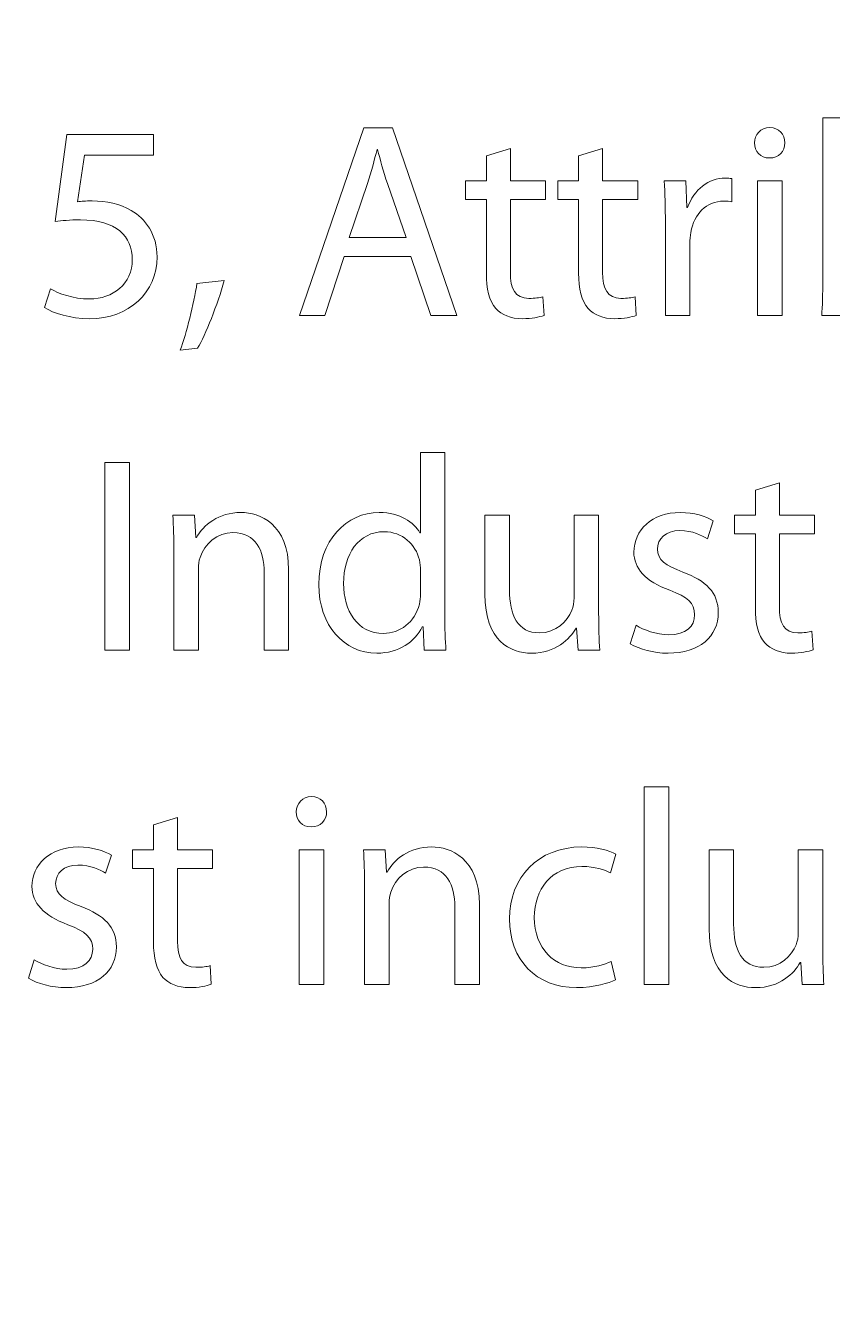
# Model space of a CAD drawing. Header units: millimetres. Extents: x -453 to -275, y 140 to 281.
# Drawn here: x -322.19 to -309.93, y 193.03 to 212.42 of the extents above; entities that cross this region are included whole.
import ezdxf

# ---------------------------------------------------------------- set-up
doc = ezdxf.new("R2010")
doc.units = ezdxf.units.MM
doc.header["$MEASUREMENT"] = 0
doc.layers.add('Layer 1', color=7, linetype='Continuous')

msp = doc.modelspace()

# ---------------------------------------------------------------- linework, layer by layer
at = {"layer": 'Layer 1', "color": 240, "lineweight": 9}
msp.add_open_spline([(-274.9314, 177.6328), (-274.9314, 177.0805), (-275.3792, 176.6326), (-275.9311, 176.6326), (-275.9311, 176.6326), (-275.9311, 176.6326), (-295.1816, 176.6326), (-295.1816, 176.6326), (-295.1816, 176.6326), (-295.1816, 176.6326), (-295.1816, 174.6328), (-295.1816, 174.6328), (-295.1816, 174.6328), (-295.1816, 174.0805), (-295.6295, 173.6327), (-296.1814, 173.6327), (-296.1814, 173.6327), (-296.1814, 173.6327), (-306.1811, 173.6327), (-306.1811, 173.6327), (-306.1811, 173.6327), (-306.7337, 173.6327), (-307.1816, 174.0805), (-307.1816, 174.6328), (-307.1816, 174.6328), (-307.1816, 174.6328), (-307.1816, 176.6326), (-307.1816, 176.6326), (-307.1816, 176.6326), (-307.1816, 176.6326), (-330.6813, 176.6326), (-330.6813, 176.6326), (-330.6813, 176.6326), (-330.6813, 176.6326), (-330.6813, 174.6328), (-330.6813, 174.6328), (-330.6813, 174.6328), (-330.6813, 174.0805), (-331.1291, 173.6327), (-331.681, 173.6327), (-331.681, 173.6327), (-331.681, 173.6327), (-341.6815, 173.6327), (-341.6815, 173.6327), (-341.6815, 173.6327), (-342.2334, 173.6327), (-342.6812, 174.0805), (-342.6812, 174.6328), (-342.6812, 174.6328), (-342.6812, 174.6328), (-342.6812, 176.6326), (-342.6812, 176.6326), (-342.6812, 176.6326), (-342.6812, 176.6326), (-361.931, 176.6326), (-361.931, 176.6326), (-361.931, 176.6326), (-362.4836, 176.6326), (-362.9315, 177.0805), (-362.9315, 177.6328), (-362.9315, 177.6328), (-362.9315, 177.6328), (-362.9315, 232.1328), (-362.9315, 232.1328), (-362.9315, 232.1328), (-362.9315, 232.6847), (-362.4836, 233.1326), (-361.931, 233.1326), (-361.931, 233.1326), (-361.931, 233.1326), (-342.6812, 233.1326), (-342.6812, 233.1326), (-342.6812, 233.1326), (-342.6812, 233.1326), (-342.6812, 235.1328), (-342.6812, 235.1328), (-342.6812, 235.1328), (-342.6812, 235.6847), (-342.2334, 236.1325), (-341.6815, 236.1325), (-341.6815, 236.1325), (-341.6815, 236.1325), (-331.681, 236.1325), (-331.681, 236.1325), (-331.681, 236.1325), (-331.1291, 236.1325), (-330.6813, 235.6847), (-330.6813, 235.1328), (-330.6813, 235.1328), (-330.6813, 235.1328), (-330.6813, 233.1326), (-330.6813, 233.1326), (-330.6813, 233.1326), (-330.6813, 233.1326), (-307.1816, 233.1326), (-307.1816, 233.1326), (-307.1816, 233.1326), (-307.1816, 233.1326), (-307.1816, 235.1328), (-307.1816, 235.1328), (-307.1816, 235.1328), (-307.1816, 235.6847), (-306.7337, 236.1325), (-306.1811, 236.1325), (-306.1811, 236.1325), (-306.1811, 236.1325), (-296.1814, 236.1325), (-296.1814, 236.1325), (-296.1814, 236.1325), (-295.6295, 236.1325), (-295.1816, 235.6847), (-295.1816, 235.1328), (-295.1816, 235.1328), (-295.1816, 235.1328), (-295.1816, 233.1326), (-295.1816, 233.1326), (-295.1816, 233.1326), (-295.1816, 233.1326), (-275.9311, 233.1326), (-275.9311, 233.1326), (-275.9311, 233.1326), (-275.3792, 233.1326), (-274.9314, 232.6847), (-274.9314, 232.1328), (-274.9314, 232.1328), (-274.9314, 232.1328), (-274.9314, 177.6328), (-274.9314, 177.6328)], degree=3, knots=[0, 0, 0, 0, 0.030303, 0.030303, 0.030303, 0.030303, 0.0606061, 0.0606061, 0.0606061, 0.0606061, 0.0909091, 0.0909091, 0.0909091, 0.0909091, 0.1212121, 0.1212121, 0.1212121, 0.1212121, 0.1515152, 0.1515152, 0.1515152, 0.1515152, 0.1818182, 0.1818182, 0.1818182, 0.1818182, 0.2121212, 0.2121212, 0.2121212, 0.2121212, 0.2424242, 0.2424242, 0.2424242, 0.2424242, 0.2727273, 0.2727273, 0.2727273, 0.2727273, 0.3030303, 0.3030303, 0.3030303, 0.3030303, 0.3333333, 0.3333333, 0.3333333, 0.3333333, 0.3636364, 0.3636364, 0.3636364, 0.3636364, 0.3939394, 0.3939394, 0.3939394, 0.3939394, 0.4242424, 0.4242424, 0.4242424, 0.4242424, 0.4545455, 0.4545455, 0.4545455, 0.4545455, 0.4848485, 0.4848485, 0.4848485, 0.4848485, 0.5151515, 0.5151515, 0.5151515, 0.5151515, 0.5454545, 0.5454545, 0.5454545, 0.5454545, 0.5757576, 0.5757576, 0.5757576, 0.5757576, 0.6060606, 0.6060606, 0.6060606, 0.6060606, 0.6363636, 0.6363636, 0.6363636, 0.6363636, 0.6666667, 0.6666667, 0.6666667, 0.6666667, 0.6969697, 0.6969697, 0.6969697, 0.6969697, 0.7272727, 0.7272727, 0.7272727, 0.7272727, 0.7575758, 0.7575758, 0.7575758, 0.7575758, 0.7878788, 0.7878788, 0.7878788, 0.7878788, 0.8181818, 0.8181818, 0.8181818, 0.8181818, 0.8484848, 0.8484848, 0.8484848, 0.8484848, 0.8787879, 0.8787879, 0.8787879, 0.8787879, 0.9090909, 0.9090909, 0.9090909, 0.9090909, 0.9393939, 0.9393939, 0.9393939, 0.9393939, 1, 1, 1, 1], dxfattribs=at)
at = {"layer": 'Layer 1', "color": 250, "lineweight": 9}
for points, knots in [([(-310.0791, 211.0192), (-310.0791, 211.0192), (-309.711, 211.0192), (-309.711, 211.0192), (-309.711, 211.0192), (-309.711, 211.0192), (-309.711, 209.733), (-309.711, 209.733), (-309.711, 209.733), (-309.711, 209.733), (-309.7026, 209.733), (-309.7026, 209.733), (-309.7026, 209.733), (-309.5713, 209.9615), (-309.3345, 210.1054), (-309.0044, 210.1054), (-309.0044, 210.1054), (-308.4925, 210.1054), (-308.1371, 209.6823), (-308.1371, 209.0646), (-308.1371, 209.0646), (-308.1371, 208.3325), (-308.6026, 207.9687), (-309.0594, 207.9687), (-309.0594, 207.9687), (-309.3557, 207.9687), (-309.5925, 208.0829), (-309.7491, 208.3494), (-309.7491, 208.3494), (-309.7491, 208.3494), (-309.7575, 208.3494), (-309.7575, 208.3494), (-309.7575, 208.3494), (-309.7575, 208.3494), (-309.7787, 208.0152), (-309.7787, 208.0152), (-309.7787, 208.0152), (-309.7787, 208.0152), (-310.096, 208.0152), (-310.096, 208.0152), (-310.096, 208.0152), (-310.0876, 208.1549), (-310.0791, 208.3622), (-310.0791, 208.5441), (-310.0791, 208.5441), (-310.0791, 208.5441), (-310.0791, 211.0192), (-310.0791, 211.0192)], [0, 0, 0, 0, 0.0769231, 0.0769231, 0.0769231, 0.0769231, 0.1538462, 0.1538462, 0.1538462, 0.1538462, 0.2307692, 0.2307692, 0.2307692, 0.2307692, 0.3076923, 0.3076923, 0.3076923, 0.3076923, 0.3846154, 0.3846154, 0.3846154, 0.3846154, 0.4615385, 0.4615385, 0.4615385, 0.4615385, 0.5384615, 0.5384615, 0.5384615, 0.5384615, 0.6153846, 0.6153846, 0.6153846, 0.6153846, 0.6923077, 0.6923077, 0.6923077, 0.6923077, 0.7692308, 0.7692308, 0.7692308, 0.7692308, 0.8461538, 0.8461538, 0.8461538, 0.8461538, 1, 1, 1, 1]), ([(-317.3479, 208.9122), (-317.3479, 208.9122), (-317.644, 208.0152), (-317.644, 208.0152), (-317.644, 208.0152), (-317.644, 208.0152), (-318.0249, 208.0152), (-318.0249, 208.0152), (-318.0249, 208.0152), (-318.0249, 208.0152), (-317.0518, 210.8669), (-317.0518, 210.8669), (-317.0518, 210.8669), (-317.0518, 210.8669), (-316.6117, 210.8669), (-316.6117, 210.8669), (-316.6117, 210.8669), (-316.6117, 210.8669), (-315.6387, 208.0152), (-315.6387, 208.0152), (-315.6387, 208.0152), (-315.6387, 208.0152), (-316.0321, 208.0152), (-316.0321, 208.0152), (-316.0321, 208.0152), (-316.0321, 208.0152), (-316.3366, 208.9122), (-316.3366, 208.9122), (-316.3366, 208.9122), (-316.3366, 208.9122), (-317.3479, 208.9122), (-317.3479, 208.9122)], [0, 0, 0, 0, 0.1111111, 0.1111111, 0.1111111, 0.1111111, 0.2222222, 0.2222222, 0.2222222, 0.2222222, 0.3333333, 0.3333333, 0.3333333, 0.3333333, 0.4444444, 0.4444444, 0.4444444, 0.4444444, 0.5555556, 0.5555556, 0.5555556, 0.5555556, 0.6666667, 0.6666667, 0.6666667, 0.6666667, 0.7777778, 0.7777778, 0.7777778, 0.7777778, 1, 1, 1, 1]), ([(-310.6551, 210.6385), (-310.6551, 210.5115), (-310.744, 210.4099), (-310.892, 210.4099), (-310.892, 210.4099), (-311.0274, 210.4099), (-311.1163, 210.5115), (-311.1163, 210.6385), (-311.1163, 210.6385), (-311.1163, 210.7655), (-311.0233, 210.8712), (-310.8836, 210.8712), (-310.8836, 210.8712), (-310.7482, 210.8712), (-310.6551, 210.7696), (-310.6551, 210.6385)], [0, 0, 0, 0, 0.2, 0.2, 0.2, 0.2, 0.4, 0.4, 0.4, 0.4, 0.6, 0.6, 0.6, 0.6, 1, 1, 1, 1]), ([(-320.2439, 210.4523), (-320.2439, 210.4523), (-321.2933, 210.4523), (-321.2933, 210.4523), (-321.2933, 210.4523), (-321.2933, 210.4523), (-321.399, 209.7457), (-321.399, 209.7457), (-321.399, 209.7457), (-321.3356, 209.7541), (-321.2764, 209.7585), (-321.1747, 209.7585), (-321.1747, 209.7585), (-320.9589, 209.7585), (-320.7517, 209.7161), (-320.5824, 209.6103), (-320.5824, 209.6103), (-320.3667, 209.4918), (-320.1889, 209.2506), (-320.1889, 208.908), (-320.1889, 208.908), (-320.1889, 208.3706), (-320.6163, 207.9687), (-321.2128, 207.9687), (-321.2128, 207.9687), (-321.5132, 207.9687), (-321.7628, 208.0533), (-321.8982, 208.1379), (-321.8982, 208.1379), (-321.8982, 208.1379), (-321.8052, 208.4214), (-321.8052, 208.4214), (-321.8052, 208.4214), (-321.691, 208.3537), (-321.4667, 208.2691), (-321.2128, 208.2691), (-321.2128, 208.2691), (-320.8659, 208.2691), (-320.5613, 208.4975), (-320.5655, 208.8657), (-320.5655, 208.8657), (-320.5655, 209.221), (-320.8066, 209.4708), (-321.3525, 209.4708), (-321.3525, 209.4708), (-321.5132, 209.4708), (-321.6359, 209.458), (-321.7375, 209.4453), (-321.7375, 209.4453), (-321.7375, 209.4453), (-321.5597, 210.7655), (-321.5597, 210.7655), (-321.5597, 210.7655), (-321.5597, 210.7655), (-320.2439, 210.7655), (-320.2439, 210.7655), (-320.2439, 210.7655), (-320.2439, 210.7655), (-320.2439, 210.4523), (-320.2439, 210.4523)], [0, 0, 0, 0, 0.0625, 0.0625, 0.0625, 0.0625, 0.125, 0.125, 0.125, 0.125, 0.1875, 0.1875, 0.1875, 0.1875, 0.25, 0.25, 0.25, 0.25, 0.3125, 0.3125, 0.3125, 0.3125, 0.375, 0.375, 0.375, 0.375, 0.4375, 0.4375, 0.4375, 0.4375, 0.5, 0.5, 0.5, 0.5, 0.5625, 0.5625, 0.5625, 0.5625, 0.625, 0.625, 0.625, 0.625, 0.6875, 0.6875, 0.6875, 0.6875, 0.75, 0.75, 0.75, 0.75, 0.8125, 0.8125, 0.8125, 0.8125, 0.875, 0.875, 0.875, 0.875, 1, 1, 1, 1]), ([(-316.4086, 209.2), (-316.4086, 209.2), (-316.6922, 210.0208), (-316.6922, 210.0208), (-316.6922, 210.0208), (-316.7556, 210.2068), (-316.7979, 210.3762), (-316.8401, 210.5412), (-316.8401, 210.5412), (-316.8401, 210.5412), (-316.8487, 210.5412), (-316.8487, 210.5412), (-316.8487, 210.5412), (-316.8909, 210.3762), (-316.9333, 210.1984), (-316.9926, 210.0249), (-316.9926, 210.0249), (-316.9926, 210.0249), (-317.2718, 209.2), (-317.2718, 209.2), (-317.2718, 209.2), (-317.2718, 209.2), (-316.4086, 209.2), (-316.4086, 209.2)], [0, 0, 0, 0, 0.1428571, 0.1428571, 0.1428571, 0.1428571, 0.2857143, 0.2857143, 0.2857143, 0.2857143, 0.4285714, 0.4285714, 0.4285714, 0.4285714, 0.5714286, 0.5714286, 0.5714286, 0.5714286, 0.7142857, 0.7142857, 0.7142857, 0.7142857, 1, 1, 1, 1]), ([(-314.8247, 210.5539), (-314.8247, 210.5539), (-314.8247, 210.063), (-314.8247, 210.063), (-314.8247, 210.063), (-314.8247, 210.063), (-314.2916, 210.063), (-314.2916, 210.063), (-314.2916, 210.063), (-314.2916, 210.063), (-314.2916, 209.7796), (-314.2916, 209.7796), (-314.2916, 209.7796), (-314.2916, 209.7796), (-314.8247, 209.7796), (-314.8247, 209.7796), (-314.8247, 209.7796), (-314.8247, 209.7796), (-314.8247, 208.6753), (-314.8247, 208.6753), (-314.8247, 208.6753), (-314.8247, 208.4214), (-314.7529, 208.2776), (-314.5455, 208.2776), (-314.5455, 208.2776), (-314.4441, 208.2776), (-314.3848, 208.286), (-314.3299, 208.3029), (-314.3299, 208.3029), (-314.3299, 208.3029), (-314.3128, 208.0195), (-314.3128, 208.0195), (-314.3128, 208.0195), (-314.3848, 207.994), (-314.499, 207.9687), (-314.6428, 207.9687), (-314.6428, 207.9687), (-314.8163, 207.9687), (-314.956, 208.028), (-315.0449, 208.1253), (-315.0449, 208.1253), (-315.1463, 208.2395), (-315.1887, 208.4214), (-315.1887, 208.6626), (-315.1887, 208.6626), (-315.1887, 208.6626), (-315.1887, 209.7796), (-315.1887, 209.7796), (-315.1887, 209.7796), (-315.1887, 209.7796), (-315.506, 209.7796), (-315.506, 209.7796), (-315.506, 209.7796), (-315.506, 209.7796), (-315.506, 210.063), (-315.506, 210.063), (-315.506, 210.063), (-315.506, 210.063), (-315.1887, 210.063), (-315.1887, 210.063), (-315.1887, 210.063), (-315.1887, 210.063), (-315.1887, 210.4439), (-315.1887, 210.4439), (-315.1887, 210.4439), (-315.1887, 210.4439), (-314.8247, 210.5539), (-314.8247, 210.5539)], [0, 0, 0, 0, 0.0555556, 0.0555556, 0.0555556, 0.0555556, 0.1111111, 0.1111111, 0.1111111, 0.1111111, 0.1666667, 0.1666667, 0.1666667, 0.1666667, 0.2222222, 0.2222222, 0.2222222, 0.2222222, 0.2777778, 0.2777778, 0.2777778, 0.2777778, 0.3333333, 0.3333333, 0.3333333, 0.3333333, 0.3888889, 0.3888889, 0.3888889, 0.3888889, 0.4444444, 0.4444444, 0.4444444, 0.4444444, 0.5, 0.5, 0.5, 0.5, 0.5555556, 0.5555556, 0.5555556, 0.5555556, 0.6111111, 0.6111111, 0.6111111, 0.6111111, 0.6666667, 0.6666667, 0.6666667, 0.6666667, 0.7222222, 0.7222222, 0.7222222, 0.7222222, 0.7777778, 0.7777778, 0.7777778, 0.7777778, 0.8333333, 0.8333333, 0.8333333, 0.8333333, 0.8888889, 0.8888889, 0.8888889, 0.8888889, 1, 1, 1, 1]), ([(-313.4236, 210.5539), (-313.4236, 210.5539), (-313.4236, 210.063), (-313.4236, 210.063), (-313.4236, 210.063), (-313.4236, 210.063), (-312.8905, 210.063), (-312.8905, 210.063), (-312.8905, 210.063), (-312.8905, 210.063), (-312.8905, 209.7796), (-312.8905, 209.7796), (-312.8905, 209.7796), (-312.8905, 209.7796), (-313.4236, 209.7796), (-313.4236, 209.7796), (-313.4236, 209.7796), (-313.4236, 209.7796), (-313.4236, 208.6753), (-313.4236, 208.6753), (-313.4236, 208.6753), (-313.4236, 208.4214), (-313.3518, 208.2776), (-313.1444, 208.2776), (-313.1444, 208.2776), (-313.0429, 208.2776), (-312.9837, 208.286), (-312.9287, 208.3029), (-312.9287, 208.3029), (-312.9287, 208.3029), (-312.9117, 208.0195), (-312.9117, 208.0195), (-312.9117, 208.0195), (-312.9837, 207.994), (-313.0979, 207.9687), (-313.2417, 207.9687), (-313.2417, 207.9687), (-313.4152, 207.9687), (-313.5549, 208.028), (-313.6438, 208.1253), (-313.6438, 208.1253), (-313.7452, 208.2395), (-313.7876, 208.4214), (-313.7876, 208.6626), (-313.7876, 208.6626), (-313.7876, 208.6626), (-313.7876, 209.7796), (-313.7876, 209.7796), (-313.7876, 209.7796), (-313.7876, 209.7796), (-314.1049, 209.7796), (-314.1049, 209.7796), (-314.1049, 209.7796), (-314.1049, 209.7796), (-314.1049, 210.063), (-314.1049, 210.063), (-314.1049, 210.063), (-314.1049, 210.063), (-313.7876, 210.063), (-313.7876, 210.063), (-313.7876, 210.063), (-313.7876, 210.063), (-313.7876, 210.4439), (-313.7876, 210.4439), (-313.7876, 210.4439), (-313.7876, 210.4439), (-313.4236, 210.5539), (-313.4236, 210.5539)], [0, 0, 0, 0, 0.0555556, 0.0555556, 0.0555556, 0.0555556, 0.1111111, 0.1111111, 0.1111111, 0.1111111, 0.1666667, 0.1666667, 0.1666667, 0.1666667, 0.2222222, 0.2222222, 0.2222222, 0.2222222, 0.2777778, 0.2777778, 0.2777778, 0.2777778, 0.3333333, 0.3333333, 0.3333333, 0.3333333, 0.3888889, 0.3888889, 0.3888889, 0.3888889, 0.4444444, 0.4444444, 0.4444444, 0.4444444, 0.5, 0.5, 0.5, 0.5, 0.5555556, 0.5555556, 0.5555556, 0.5555556, 0.6111111, 0.6111111, 0.6111111, 0.6111111, 0.6666667, 0.6666667, 0.6666667, 0.6666667, 0.7222222, 0.7222222, 0.7222222, 0.7222222, 0.7777778, 0.7777778, 0.7777778, 0.7777778, 0.8333333, 0.8333333, 0.8333333, 0.8333333, 0.8888889, 0.8888889, 0.8888889, 0.8888889, 1, 1, 1, 1]), ([(-312.4709, 209.4241), (-312.4709, 209.6653), (-312.475, 209.8727), (-312.4878, 210.063), (-312.4878, 210.063), (-312.4878, 210.063), (-312.162, 210.063), (-312.162, 210.063), (-312.162, 210.063), (-312.162, 210.063), (-312.1452, 209.6568), (-312.1452, 209.6568), (-312.1452, 209.6568), (-312.1452, 209.6568), (-312.1324, 209.6568), (-312.1324, 209.6568), (-312.1324, 209.6568), (-312.0394, 209.9319), (-311.8108, 210.1054), (-311.5612, 210.1054), (-311.5612, 210.1054), (-311.5231, 210.1054), (-311.4935, 210.1011), (-311.4597, 210.0969), (-311.4597, 210.0969), (-311.4597, 210.0969), (-311.4597, 209.7457), (-311.4597, 209.7457), (-311.4597, 209.7457), (-311.4978, 209.7541), (-311.5359, 209.7541), (-311.5865, 209.7541), (-311.5865, 209.7541), (-311.8489, 209.7541), (-312.0351, 209.5595), (-312.0859, 209.2803), (-312.0859, 209.2803), (-312.0943, 209.2295), (-312.0985, 209.1661), (-312.0985, 209.1068), (-312.0985, 209.1068), (-312.0985, 209.1068), (-312.0985, 208.0152), (-312.0985, 208.0152), (-312.0985, 208.0152), (-312.0985, 208.0152), (-312.4709, 208.0152), (-312.4709, 208.0152), (-312.4709, 208.0152), (-312.4709, 208.0152), (-312.4709, 209.4241), (-312.4709, 209.4241)], [0, 0, 0, 0, 0.0714286, 0.0714286, 0.0714286, 0.0714286, 0.1428571, 0.1428571, 0.1428571, 0.1428571, 0.2142857, 0.2142857, 0.2142857, 0.2142857, 0.2857143, 0.2857143, 0.2857143, 0.2857143, 0.3571429, 0.3571429, 0.3571429, 0.3571429, 0.4285714, 0.4285714, 0.4285714, 0.4285714, 0.5, 0.5, 0.5, 0.5, 0.5714286, 0.5714286, 0.5714286, 0.5714286, 0.6428571, 0.6428571, 0.6428571, 0.6428571, 0.7142857, 0.7142857, 0.7142857, 0.7142857, 0.7857143, 0.7857143, 0.7857143, 0.7857143, 0.8571429, 0.8571429, 0.8571429, 0.8571429, 1, 1, 1, 1]), ([(-311.0698, 208.0152), (-311.0698, 208.0152), (-311.0698, 210.063), (-311.0698, 210.063), (-311.0698, 210.063), (-311.0698, 210.063), (-310.6974, 210.063), (-310.6974, 210.063), (-310.6974, 210.063), (-310.6974, 210.063), (-310.6974, 208.0152), (-310.6974, 208.0152), (-310.6974, 208.0152), (-310.6974, 208.0152), (-311.0698, 208.0152), (-311.0698, 208.0152)], [0, 0, 0, 0, 0.2, 0.2, 0.2, 0.2, 0.4, 0.4, 0.4, 0.4, 0.6, 0.6, 0.6, 0.6, 1, 1, 1, 1]), ([(-319.8367, 207.4905), (-319.7437, 207.7444), (-319.6293, 208.1971), (-319.5828, 208.506), (-319.5828, 208.506), (-319.5828, 208.506), (-319.1682, 208.5484), (-319.1682, 208.5484), (-319.1682, 208.5484), (-319.2698, 208.1887), (-319.4558, 207.7191), (-319.5743, 207.5202), (-319.5743, 207.5202), (-319.5743, 207.5202), (-319.8367, 207.4905), (-319.8367, 207.4905)], [0, 0, 0, 0, 0.2, 0.2, 0.2, 0.2, 0.4, 0.4, 0.4, 0.4, 0.6, 0.6, 0.6, 0.6, 1, 1, 1, 1]), ([(-320.6075, 205.7869), (-320.6075, 205.7869), (-320.6075, 202.9353), (-320.6075, 202.9353), (-320.6075, 202.9353), (-320.6075, 202.9353), (-320.9799, 202.9353), (-320.9799, 202.9353), (-320.9799, 202.9353), (-320.9799, 202.9353), (-320.9799, 205.7869), (-320.9799, 205.7869), (-320.9799, 205.7869), (-320.9799, 205.7869), (-320.6075, 205.7869), (-320.6075, 205.7869)], [0, 0, 0, 0, 0.2, 0.2, 0.2, 0.2, 0.4, 0.4, 0.4, 0.4, 0.6, 0.6, 0.6, 0.6, 1, 1, 1, 1]), ([(-315.8204, 205.9392), (-315.8204, 205.9392), (-315.8204, 203.4641), (-315.8204, 203.4641), (-315.8204, 203.4641), (-315.8204, 203.2822), (-315.8119, 203.075), (-315.8035, 202.9353), (-315.8035, 202.9353), (-315.8035, 202.9353), (-316.1335, 202.9353), (-316.1335, 202.9353), (-316.1335, 202.9353), (-316.1335, 202.9353), (-316.1504, 203.2906), (-316.1504, 203.2906), (-316.1504, 203.2906), (-316.1504, 203.2906), (-316.1632, 203.2906), (-316.1632, 203.2906), (-316.1632, 203.2906), (-316.2732, 203.0622), (-316.5185, 202.8888), (-316.8529, 202.8888), (-316.8529, 202.8888), (-317.3478, 202.8888), (-317.7329, 203.3075), (-317.7329, 203.9295), (-317.7329, 203.9295), (-317.7371, 204.6108), (-317.3097, 205.0254), (-316.8148, 205.0254), (-316.8148, 205.0254), (-316.4973, 205.0254), (-316.2901, 204.8773), (-316.1969, 204.7166), (-316.1969, 204.7166), (-316.1969, 204.7166), (-316.1885, 204.7166), (-316.1885, 204.7166), (-316.1885, 204.7166), (-316.1885, 204.7166), (-316.1885, 205.9392), (-316.1885, 205.9392), (-316.1885, 205.9392), (-316.1885, 205.9392), (-315.8204, 205.9392), (-315.8204, 205.9392)], [0, 0, 0, 0, 0.0769231, 0.0769231, 0.0769231, 0.0769231, 0.1538462, 0.1538462, 0.1538462, 0.1538462, 0.2307692, 0.2307692, 0.2307692, 0.2307692, 0.3076923, 0.3076923, 0.3076923, 0.3076923, 0.3846154, 0.3846154, 0.3846154, 0.3846154, 0.4615385, 0.4615385, 0.4615385, 0.4615385, 0.5384615, 0.5384615, 0.5384615, 0.5384615, 0.6153846, 0.6153846, 0.6153846, 0.6153846, 0.6923077, 0.6923077, 0.6923077, 0.6923077, 0.7692308, 0.7692308, 0.7692308, 0.7692308, 0.8461538, 0.8461538, 0.8461538, 0.8461538, 1, 1, 1, 1]), ([(-310.7397, 205.4738), (-310.7397, 205.4738), (-310.7397, 204.983), (-310.7397, 204.983), (-310.7397, 204.983), (-310.7397, 204.983), (-310.2066, 204.983), (-310.2066, 204.983), (-310.2066, 204.983), (-310.2066, 204.983), (-310.2066, 204.6997), (-310.2066, 204.6997), (-310.2066, 204.6997), (-310.2066, 204.6997), (-310.7397, 204.6997), (-310.7397, 204.6997), (-310.7397, 204.6997), (-310.7397, 204.6997), (-310.7397, 203.5953), (-310.7397, 203.5953), (-310.7397, 203.5953), (-310.7397, 203.3414), (-310.6679, 203.1976), (-310.4605, 203.1976), (-310.4605, 203.1976), (-310.359, 203.1976), (-310.2998, 203.2061), (-310.2447, 203.2229), (-310.2447, 203.2229), (-310.2447, 203.2229), (-310.2278, 202.9396), (-310.2278, 202.9396), (-310.2278, 202.9396), (-310.2998, 202.9141), (-310.414, 202.8888), (-310.5578, 202.8888), (-310.5578, 202.8888), (-310.7313, 202.8888), (-310.871, 202.948), (-310.9599, 203.0453), (-310.9599, 203.0453), (-311.0613, 203.1595), (-311.1037, 203.3414), (-311.1037, 203.5826), (-311.1037, 203.5826), (-311.1037, 203.5826), (-311.1037, 204.6997), (-311.1037, 204.6997), (-311.1037, 204.6997), (-311.1037, 204.6997), (-311.421, 204.6997), (-311.421, 204.6997), (-311.421, 204.6997), (-311.421, 204.6997), (-311.421, 204.983), (-311.421, 204.983), (-311.421, 204.983), (-311.421, 204.983), (-311.1037, 204.983), (-311.1037, 204.983), (-311.1037, 204.983), (-311.1037, 204.983), (-311.1037, 205.3639), (-311.1037, 205.3639), (-311.1037, 205.3639), (-311.1037, 205.3639), (-310.7397, 205.4738), (-310.7397, 205.4738)], [0, 0, 0, 0, 0.0555556, 0.0555556, 0.0555556, 0.0555556, 0.1111111, 0.1111111, 0.1111111, 0.1111111, 0.1666667, 0.1666667, 0.1666667, 0.1666667, 0.2222222, 0.2222222, 0.2222222, 0.2222222, 0.2777778, 0.2777778, 0.2777778, 0.2777778, 0.3333333, 0.3333333, 0.3333333, 0.3333333, 0.3888889, 0.3888889, 0.3888889, 0.3888889, 0.4444444, 0.4444444, 0.4444444, 0.4444444, 0.5, 0.5, 0.5, 0.5, 0.5555556, 0.5555556, 0.5555556, 0.5555556, 0.6111111, 0.6111111, 0.6111111, 0.6111111, 0.6666667, 0.6666667, 0.6666667, 0.6666667, 0.7222222, 0.7222222, 0.7222222, 0.7222222, 0.7777778, 0.7777778, 0.7777778, 0.7777778, 0.8333333, 0.8333333, 0.8333333, 0.8333333, 0.8888889, 0.8888889, 0.8888889, 0.8888889, 1, 1, 1, 1]), ([(-319.9342, 204.4289), (-319.9342, 204.6446), (-319.9385, 204.8139), (-319.951, 204.983), (-319.951, 204.983), (-319.951, 204.983), (-319.621, 204.983), (-319.621, 204.983), (-319.621, 204.983), (-319.621, 204.983), (-319.5998, 204.6446), (-319.5998, 204.6446), (-319.5998, 204.6446), (-319.5998, 204.6446), (-319.5914, 204.6446), (-319.5914, 204.6446), (-319.5914, 204.6446), (-319.4899, 204.8351), (-319.2529, 205.0254), (-318.9144, 205.0254), (-318.9144, 205.0254), (-318.6311, 205.0254), (-318.1909, 204.8561), (-318.1909, 204.1538), (-318.1909, 204.1538), (-318.1909, 204.1538), (-318.1909, 202.9353), (-318.1909, 202.9353), (-318.1909, 202.9353), (-318.1909, 202.9353), (-318.5634, 202.9353), (-318.5634, 202.9353), (-318.5634, 202.9353), (-318.5634, 202.9353), (-318.5634, 204.1157), (-318.5634, 204.1157), (-318.5634, 204.1157), (-318.5634, 204.4458), (-318.686, 204.7207), (-319.0372, 204.7207), (-319.0372, 204.7207), (-319.2784, 204.7207), (-319.4687, 204.5472), (-319.5364, 204.34), (-319.5364, 204.34), (-319.5533, 204.2935), (-319.5618, 204.2299), (-319.5618, 204.1665), (-319.5618, 204.1665), (-319.5618, 204.1665), (-319.5618, 202.9353), (-319.5618, 202.9353), (-319.5618, 202.9353), (-319.5618, 202.9353), (-319.9342, 202.9353), (-319.9342, 202.9353), (-319.9342, 202.9353), (-319.9342, 202.9353), (-319.9342, 204.4289), (-319.9342, 204.4289)], [0, 0, 0, 0, 0.0625, 0.0625, 0.0625, 0.0625, 0.125, 0.125, 0.125, 0.125, 0.1875, 0.1875, 0.1875, 0.1875, 0.25, 0.25, 0.25, 0.25, 0.3125, 0.3125, 0.3125, 0.3125, 0.375, 0.375, 0.375, 0.375, 0.4375, 0.4375, 0.4375, 0.4375, 0.5, 0.5, 0.5, 0.5, 0.5625, 0.5625, 0.5625, 0.5625, 0.625, 0.625, 0.625, 0.625, 0.6875, 0.6875, 0.6875, 0.6875, 0.75, 0.75, 0.75, 0.75, 0.8125, 0.8125, 0.8125, 0.8125, 0.875, 0.875, 0.875, 0.875, 1, 1, 1, 1]), ([(-312.9155, 203.3118), (-312.8013, 203.2441), (-312.6066, 203.168), (-312.4204, 203.168), (-312.4204, 203.168), (-312.1538, 203.168), (-312.027, 203.2991), (-312.027, 203.4725), (-312.027, 203.4725), (-312.027, 203.6503), (-312.1327, 203.7433), (-312.4035, 203.8449), (-312.4035, 203.8449), (-312.7758, 203.9803), (-312.9492, 204.1791), (-312.9492, 204.4246), (-312.9492, 204.4246), (-312.9492, 204.7546), (-312.6785, 205.0254), (-312.2426, 205.0254), (-312.2426, 205.0254), (-312.0354, 205.0254), (-311.8535, 204.9705), (-311.7435, 204.8985), (-311.7435, 204.8985), (-311.7435, 204.8985), (-311.8323, 204.6277), (-311.8323, 204.6277), (-311.8323, 204.6277), (-311.9126, 204.6785), (-312.0607, 204.7503), (-312.2511, 204.7503), (-312.2511, 204.7503), (-312.4712, 204.7503), (-312.5896, 204.6234), (-312.5896, 204.4711), (-312.5896, 204.4711), (-312.5896, 204.3019), (-312.4712, 204.2258), (-312.2046, 204.1199), (-312.2046, 204.1199), (-311.8535, 203.9888), (-311.6673, 203.811), (-311.6673, 203.5065), (-311.6673, 203.5065), (-311.6673, 203.1427), (-311.9507, 202.8888), (-312.4289, 202.8888), (-312.4289, 202.8888), (-312.6531, 202.8888), (-312.8604, 202.948), (-313.0042, 203.0326), (-313.0042, 203.0326), (-313.0042, 203.0326), (-312.9155, 203.3118), (-312.9155, 203.3118)], [0, 0, 0, 0, 0.0666667, 0.0666667, 0.0666667, 0.0666667, 0.1333333, 0.1333333, 0.1333333, 0.1333333, 0.2, 0.2, 0.2, 0.2, 0.2666667, 0.2666667, 0.2666667, 0.2666667, 0.3333333, 0.3333333, 0.3333333, 0.3333333, 0.4, 0.4, 0.4, 0.4, 0.4666667, 0.4666667, 0.4666667, 0.4666667, 0.5333333, 0.5333333, 0.5333333, 0.5333333, 0.6, 0.6, 0.6, 0.6, 0.6666667, 0.6666667, 0.6666667, 0.6666667, 0.7333333, 0.7333333, 0.7333333, 0.7333333, 0.8, 0.8, 0.8, 0.8, 0.8666667, 0.8666667, 0.8666667, 0.8666667, 1, 1, 1, 1]), ([(-313.4836, 203.498), (-313.4836, 203.2822), (-313.4794, 203.096), (-313.4667, 202.9353), (-313.4667, 202.9353), (-313.4667, 202.9353), (-313.7967, 202.9353), (-313.7967, 202.9353), (-313.7967, 202.9353), (-313.7967, 202.9353), (-313.8179, 203.2694), (-313.8179, 203.2694), (-313.8179, 203.2694), (-313.8179, 203.2694), (-313.8264, 203.2694), (-313.8264, 203.2694), (-313.8264, 203.2694), (-313.9194, 203.1046), (-314.1393, 202.8888), (-314.5033, 202.8888), (-314.5033, 202.8888), (-314.8247, 202.8888), (-315.2099, 203.0707), (-315.2099, 203.7857), (-315.2099, 203.7857), (-315.2099, 203.7857), (-315.2099, 204.983), (-315.2099, 204.983), (-315.2099, 204.983), (-315.2099, 204.983), (-314.8375, 204.983), (-314.8375, 204.983), (-314.8375, 204.983), (-314.8375, 204.983), (-314.8375, 203.8534), (-314.8375, 203.8534), (-314.8375, 203.8534), (-314.8375, 203.4641), (-314.7148, 203.1976), (-314.3805, 203.1976), (-314.3805, 203.1976), (-314.1309, 203.1976), (-313.9574, 203.3711), (-313.8897, 203.5402), (-313.8897, 203.5402), (-313.8686, 203.591), (-313.856, 203.6587), (-313.856, 203.7307), (-313.856, 203.7307), (-313.856, 203.7307), (-313.856, 204.983), (-313.856, 204.983), (-313.856, 204.983), (-313.856, 204.983), (-313.4836, 204.983), (-313.4836, 204.983), (-313.4836, 204.983), (-313.4836, 204.983), (-313.4836, 203.498), (-313.4836, 203.498)], [0, 0, 0, 0, 0.0625, 0.0625, 0.0625, 0.0625, 0.125, 0.125, 0.125, 0.125, 0.1875, 0.1875, 0.1875, 0.1875, 0.25, 0.25, 0.25, 0.25, 0.3125, 0.3125, 0.3125, 0.3125, 0.375, 0.375, 0.375, 0.375, 0.4375, 0.4375, 0.4375, 0.4375, 0.5, 0.5, 0.5, 0.5, 0.5625, 0.5625, 0.5625, 0.5625, 0.625, 0.625, 0.625, 0.625, 0.6875, 0.6875, 0.6875, 0.6875, 0.75, 0.75, 0.75, 0.75, 0.8125, 0.8125, 0.8125, 0.8125, 0.875, 0.875, 0.875, 0.875, 1, 1, 1, 1]), ([(-316.1885, 204.1495), (-316.1885, 204.1962), (-316.1928, 204.2596), (-316.2055, 204.3061), (-316.2055, 204.3061), (-316.2605, 204.5388), (-316.4636, 204.7334), (-316.7428, 204.7334), (-316.7428, 204.7334), (-317.1278, 204.7334), (-317.3564, 204.395), (-317.3564, 203.9464), (-317.3564, 203.9464), (-317.3564, 203.5318), (-317.149, 203.1892), (-316.7512, 203.1892), (-316.7512, 203.1892), (-316.5016, 203.1892), (-316.2732, 203.3583), (-316.2055, 203.6334), (-316.2055, 203.6334), (-316.1928, 203.6842), (-316.1885, 203.7349), (-316.1885, 203.7941), (-316.1885, 203.7941), (-316.1885, 203.7941), (-316.1885, 204.1495), (-316.1885, 204.1495)], [0, 0, 0, 0, 0.125, 0.125, 0.125, 0.125, 0.25, 0.25, 0.25, 0.25, 0.375, 0.375, 0.375, 0.375, 0.5, 0.5, 0.5, 0.5, 0.625, 0.625, 0.625, 0.625, 0.75, 0.75, 0.75, 0.75, 1, 1, 1, 1]), ([(-312.7927, 200.8593), (-312.7927, 200.8593), (-312.4202, 200.8593), (-312.4202, 200.8593), (-312.4202, 200.8593), (-312.4202, 200.8593), (-312.4202, 197.8553), (-312.4202, 197.8553), (-312.4202, 197.8553), (-312.4202, 197.8553), (-312.7927, 197.8553), (-312.7927, 197.8553), (-312.7927, 197.8553), (-312.7927, 197.8553), (-312.7927, 200.8593), (-312.7927, 200.8593)], [0, 0, 0, 0, 0.2, 0.2, 0.2, 0.2, 0.4, 0.4, 0.4, 0.4, 0.6, 0.6, 0.6, 0.6, 1, 1, 1, 1]), ([(-317.6146, 200.4786), (-317.6146, 200.3516), (-317.7035, 200.25), (-317.8514, 200.25), (-317.8514, 200.25), (-317.9868, 200.25), (-318.0757, 200.3516), (-318.0757, 200.4786), (-318.0757, 200.4786), (-318.0757, 200.6055), (-317.9827, 200.7113), (-317.843, 200.7113), (-317.843, 200.7113), (-317.7076, 200.7113), (-317.6146, 200.6097), (-317.6146, 200.4786)], [0, 0, 0, 0, 0.2, 0.2, 0.2, 0.2, 0.4, 0.4, 0.4, 0.4, 0.6, 0.6, 0.6, 0.6, 1, 1, 1, 1]), ([(-319.8792, 200.394), (-319.8792, 200.394), (-319.8792, 199.9031), (-319.8792, 199.9031), (-319.8792, 199.9031), (-319.8792, 199.9031), (-319.3461, 199.9031), (-319.3461, 199.9031), (-319.3461, 199.9031), (-319.3461, 199.9031), (-319.3461, 199.6197), (-319.3461, 199.6197), (-319.3461, 199.6197), (-319.3461, 199.6197), (-319.8792, 199.6197), (-319.8792, 199.6197), (-319.8792, 199.6197), (-319.8792, 199.6197), (-319.8792, 198.5154), (-319.8792, 198.5154), (-319.8792, 198.5154), (-319.8792, 198.2615), (-319.8074, 198.1176), (-319.6, 198.1176), (-319.6, 198.1176), (-319.4985, 198.1176), (-319.4393, 198.1261), (-319.3842, 198.143), (-319.3842, 198.143), (-319.3842, 198.143), (-319.3673, 197.8596), (-319.3673, 197.8596), (-319.3673, 197.8596), (-319.4393, 197.8341), (-319.5535, 197.8088), (-319.6973, 197.8088), (-319.6973, 197.8088), (-319.8708, 197.8088), (-320.0105, 197.868), (-320.0994, 197.9654), (-320.0994, 197.9654), (-320.2008, 198.0796), (-320.2432, 198.2615), (-320.2432, 198.5026), (-320.2432, 198.5026), (-320.2432, 198.5026), (-320.2432, 199.6197), (-320.2432, 199.6197), (-320.2432, 199.6197), (-320.2432, 199.6197), (-320.5605, 199.6197), (-320.5605, 199.6197), (-320.5605, 199.6197), (-320.5605, 199.6197), (-320.5605, 199.9031), (-320.5605, 199.9031), (-320.5605, 199.9031), (-320.5605, 199.9031), (-320.2432, 199.9031), (-320.2432, 199.9031), (-320.2432, 199.9031), (-320.2432, 199.9031), (-320.2432, 200.2839), (-320.2432, 200.2839), (-320.2432, 200.2839), (-320.2432, 200.2839), (-319.8792, 200.394), (-319.8792, 200.394)], [0, 0, 0, 0, 0.0555556, 0.0555556, 0.0555556, 0.0555556, 0.1111111, 0.1111111, 0.1111111, 0.1111111, 0.1666667, 0.1666667, 0.1666667, 0.1666667, 0.2222222, 0.2222222, 0.2222222, 0.2222222, 0.2777778, 0.2777778, 0.2777778, 0.2777778, 0.3333333, 0.3333333, 0.3333333, 0.3333333, 0.3888889, 0.3888889, 0.3888889, 0.3888889, 0.4444444, 0.4444444, 0.4444444, 0.4444444, 0.5, 0.5, 0.5, 0.5, 0.5555556, 0.5555556, 0.5555556, 0.5555556, 0.6111111, 0.6111111, 0.6111111, 0.6111111, 0.6666667, 0.6666667, 0.6666667, 0.6666667, 0.7222222, 0.7222222, 0.7222222, 0.7222222, 0.7777778, 0.7777778, 0.7777778, 0.7777778, 0.8333333, 0.8333333, 0.8333333, 0.8333333, 0.8888889, 0.8888889, 0.8888889, 0.8888889, 1, 1, 1, 1]), ([(-322.055, 198.2319), (-321.9408, 198.1642), (-321.7461, 198.088), (-321.5599, 198.088), (-321.5599, 198.088), (-321.2933, 198.088), (-321.1665, 198.2191), (-321.1665, 198.3926), (-321.1665, 198.3926), (-321.1665, 198.5703), (-321.2722, 198.6633), (-321.543, 198.765), (-321.543, 198.765), (-321.9153, 198.9004), (-322.0887, 199.0992), (-322.0887, 199.3446), (-322.0887, 199.3446), (-322.0887, 199.6747), (-321.8179, 199.9454), (-321.3821, 199.9454), (-321.3821, 199.9454), (-321.1749, 199.9454), (-320.993, 199.8905), (-320.8829, 199.8185), (-320.8829, 199.8185), (-320.8829, 199.8185), (-320.9718, 199.5477), (-320.9718, 199.5477), (-320.9718, 199.5477), (-321.0521, 199.5985), (-321.2002, 199.6704), (-321.3906, 199.6704), (-321.3906, 199.6704), (-321.6107, 199.6704), (-321.7291, 199.5434), (-321.7291, 199.3911), (-321.7291, 199.3911), (-321.7291, 199.222), (-321.6107, 199.1458), (-321.3441, 199.0401), (-321.3441, 199.0401), (-320.993, 198.9088), (-320.8068, 198.731), (-320.8068, 198.4265), (-320.8068, 198.4265), (-320.8068, 198.0627), (-321.0902, 197.8088), (-321.5683, 197.8088), (-321.5683, 197.8088), (-321.7926, 197.8088), (-321.9998, 197.868), (-322.1437, 197.9526), (-322.1437, 197.9526), (-322.1437, 197.9526), (-322.055, 198.2319), (-322.055, 198.2319)], [0, 0, 0, 0, 0.0666667, 0.0666667, 0.0666667, 0.0666667, 0.1333333, 0.1333333, 0.1333333, 0.1333333, 0.2, 0.2, 0.2, 0.2, 0.2666667, 0.2666667, 0.2666667, 0.2666667, 0.3333333, 0.3333333, 0.3333333, 0.3333333, 0.4, 0.4, 0.4, 0.4, 0.4666667, 0.4666667, 0.4666667, 0.4666667, 0.5333333, 0.5333333, 0.5333333, 0.5333333, 0.6, 0.6, 0.6, 0.6, 0.6666667, 0.6666667, 0.6666667, 0.6666667, 0.7333333, 0.7333333, 0.7333333, 0.7333333, 0.8, 0.8, 0.8, 0.8, 0.8666667, 0.8666667, 0.8666667, 0.8666667, 1, 1, 1, 1]), ([(-318.0292, 197.8553), (-318.0292, 197.8553), (-318.0292, 199.9031), (-318.0292, 199.9031), (-318.0292, 199.9031), (-318.0292, 199.9031), (-317.6568, 199.9031), (-317.6568, 199.9031), (-317.6568, 199.9031), (-317.6568, 199.9031), (-317.6568, 197.8553), (-317.6568, 197.8553), (-317.6568, 197.8553), (-317.6568, 197.8553), (-318.0292, 197.8553), (-318.0292, 197.8553)], [0, 0, 0, 0, 0.2, 0.2, 0.2, 0.2, 0.4, 0.4, 0.4, 0.4, 0.6, 0.6, 0.6, 0.6, 1, 1, 1, 1]), ([(-317.0386, 199.3489), (-317.0386, 199.5646), (-317.0429, 199.7339), (-317.0554, 199.9031), (-317.0554, 199.9031), (-317.0554, 199.9031), (-316.7254, 199.9031), (-316.7254, 199.9031), (-316.7254, 199.9031), (-316.7254, 199.9031), (-316.7042, 199.5646), (-316.7042, 199.5646), (-316.7042, 199.5646), (-316.7042, 199.5646), (-316.6958, 199.5646), (-316.6958, 199.5646), (-316.6958, 199.5646), (-316.5943, 199.7551), (-316.3573, 199.9454), (-316.0188, 199.9454), (-316.0188, 199.9454), (-315.7355, 199.9454), (-315.2953, 199.7761), (-315.2953, 199.0738), (-315.2953, 199.0738), (-315.2953, 199.0738), (-315.2953, 197.8553), (-315.2953, 197.8553), (-315.2953, 197.8553), (-315.2953, 197.8553), (-315.6678, 197.8553), (-315.6678, 197.8553), (-315.6678, 197.8553), (-315.6678, 197.8553), (-315.6678, 199.0358), (-315.6678, 199.0358), (-315.6678, 199.0358), (-315.6678, 199.3658), (-315.7904, 199.6407), (-316.1416, 199.6407), (-316.1416, 199.6407), (-316.3828, 199.6407), (-316.5731, 199.4673), (-316.6408, 199.26), (-316.6408, 199.26), (-316.6577, 199.2135), (-316.6662, 199.15), (-316.6662, 199.0866), (-316.6662, 199.0866), (-316.6662, 199.0866), (-316.6662, 197.8553), (-316.6662, 197.8553), (-316.6662, 197.8553), (-316.6662, 197.8553), (-317.0386, 197.8553), (-317.0386, 197.8553), (-317.0386, 197.8553), (-317.0386, 197.8553), (-317.0386, 199.3489), (-317.0386, 199.3489)], [0, 0, 0, 0, 0.0625, 0.0625, 0.0625, 0.0625, 0.125, 0.125, 0.125, 0.125, 0.1875, 0.1875, 0.1875, 0.1875, 0.25, 0.25, 0.25, 0.25, 0.3125, 0.3125, 0.3125, 0.3125, 0.375, 0.375, 0.375, 0.375, 0.4375, 0.4375, 0.4375, 0.4375, 0.5, 0.5, 0.5, 0.5, 0.5625, 0.5625, 0.5625, 0.5625, 0.625, 0.625, 0.625, 0.625, 0.6875, 0.6875, 0.6875, 0.6875, 0.75, 0.75, 0.75, 0.75, 0.8125, 0.8125, 0.8125, 0.8125, 0.875, 0.875, 0.875, 0.875, 1, 1, 1, 1]), ([(-313.2295, 197.9273), (-313.3268, 197.8806), (-313.5427, 197.8088), (-313.8176, 197.8088), (-313.8176, 197.8088), (-314.4353, 197.8088), (-314.8373, 198.2277), (-314.8373, 198.8539), (-314.8373, 198.8539), (-314.8373, 199.4843), (-314.4057, 199.9454), (-313.7371, 199.9454), (-313.7371, 199.9454), (-313.5172, 199.9454), (-313.3225, 199.8905), (-313.2211, 199.8354), (-313.2211, 199.8354), (-313.2211, 199.8354), (-313.3056, 199.552), (-313.3056, 199.552), (-313.3056, 199.552), (-313.3945, 199.5985), (-313.534, 199.6492), (-313.7371, 199.6492), (-313.7371, 199.6492), (-314.2069, 199.6492), (-314.4608, 199.2981), (-314.4608, 198.875), (-314.4608, 198.875), (-314.4608, 198.4012), (-314.1561, 198.1092), (-313.7499, 198.1092), (-313.7499, 198.1092), (-313.5383, 198.1092), (-313.3986, 198.1598), (-313.2929, 198.2065), (-313.2929, 198.2065), (-313.2929, 198.2065), (-313.2295, 197.9273), (-313.2295, 197.9273)], [0, 0, 0, 0, 0.0909091, 0.0909091, 0.0909091, 0.0909091, 0.1818182, 0.1818182, 0.1818182, 0.1818182, 0.2727273, 0.2727273, 0.2727273, 0.2727273, 0.3636364, 0.3636364, 0.3636364, 0.3636364, 0.4545455, 0.4545455, 0.4545455, 0.4545455, 0.5454545, 0.5454545, 0.5454545, 0.5454545, 0.6363636, 0.6363636, 0.6363636, 0.6363636, 0.7272727, 0.7272727, 0.7272727, 0.7272727, 0.8181818, 0.8181818, 0.8181818, 0.8181818, 1, 1, 1, 1]), ([(-310.08, 198.4181), (-310.08, 198.2022), (-310.0759, 198.016), (-310.0631, 197.8553), (-310.0631, 197.8553), (-310.0631, 197.8553), (-310.3931, 197.8553), (-310.3931, 197.8553), (-310.3931, 197.8553), (-310.3931, 197.8553), (-310.4143, 198.1895), (-310.4143, 198.1895), (-310.4143, 198.1895), (-310.4143, 198.1895), (-310.4228, 198.1895), (-310.4228, 198.1895), (-310.4228, 198.1895), (-310.5158, 198.0245), (-310.7358, 197.8088), (-311.0997, 197.8088), (-311.0997, 197.8088), (-311.4212, 197.8088), (-311.8063, 197.9907), (-311.8063, 198.7057), (-311.8063, 198.7057), (-311.8063, 198.7057), (-311.8063, 199.9031), (-311.8063, 199.9031), (-311.8063, 199.9031), (-311.8063, 199.9031), (-311.4339, 199.9031), (-311.4339, 199.9031), (-311.4339, 199.9031), (-311.4339, 199.9031), (-311.4339, 198.7734), (-311.4339, 198.7734), (-311.4339, 198.7734), (-311.4339, 198.3841), (-311.3113, 198.1176), (-310.9769, 198.1176), (-310.9769, 198.1176), (-310.7273, 198.1176), (-310.5539, 198.2911), (-310.4862, 198.4603), (-310.4862, 198.4603), (-310.465, 198.5111), (-310.4524, 198.5788), (-310.4524, 198.6508), (-310.4524, 198.6508), (-310.4524, 198.6508), (-310.4524, 199.9031), (-310.4524, 199.9031), (-310.4524, 199.9031), (-310.4524, 199.9031), (-310.08, 199.9031), (-310.08, 199.9031), (-310.08, 199.9031), (-310.08, 199.9031), (-310.08, 198.4181), (-310.08, 198.4181)], [0, 0, 0, 0, 0.0625, 0.0625, 0.0625, 0.0625, 0.125, 0.125, 0.125, 0.125, 0.1875, 0.1875, 0.1875, 0.1875, 0.25, 0.25, 0.25, 0.25, 0.3125, 0.3125, 0.3125, 0.3125, 0.375, 0.375, 0.375, 0.375, 0.4375, 0.4375, 0.4375, 0.4375, 0.5, 0.5, 0.5, 0.5, 0.5625, 0.5625, 0.5625, 0.5625, 0.625, 0.625, 0.625, 0.625, 0.6875, 0.6875, 0.6875, 0.6875, 0.75, 0.75, 0.75, 0.75, 0.8125, 0.8125, 0.8125, 0.8125, 0.875, 0.875, 0.875, 0.875, 1, 1, 1, 1])]:
    msp.add_open_spline(points, degree=3, knots=knots, dxfattribs=at)

doc.saveas('drawing.dxf')
